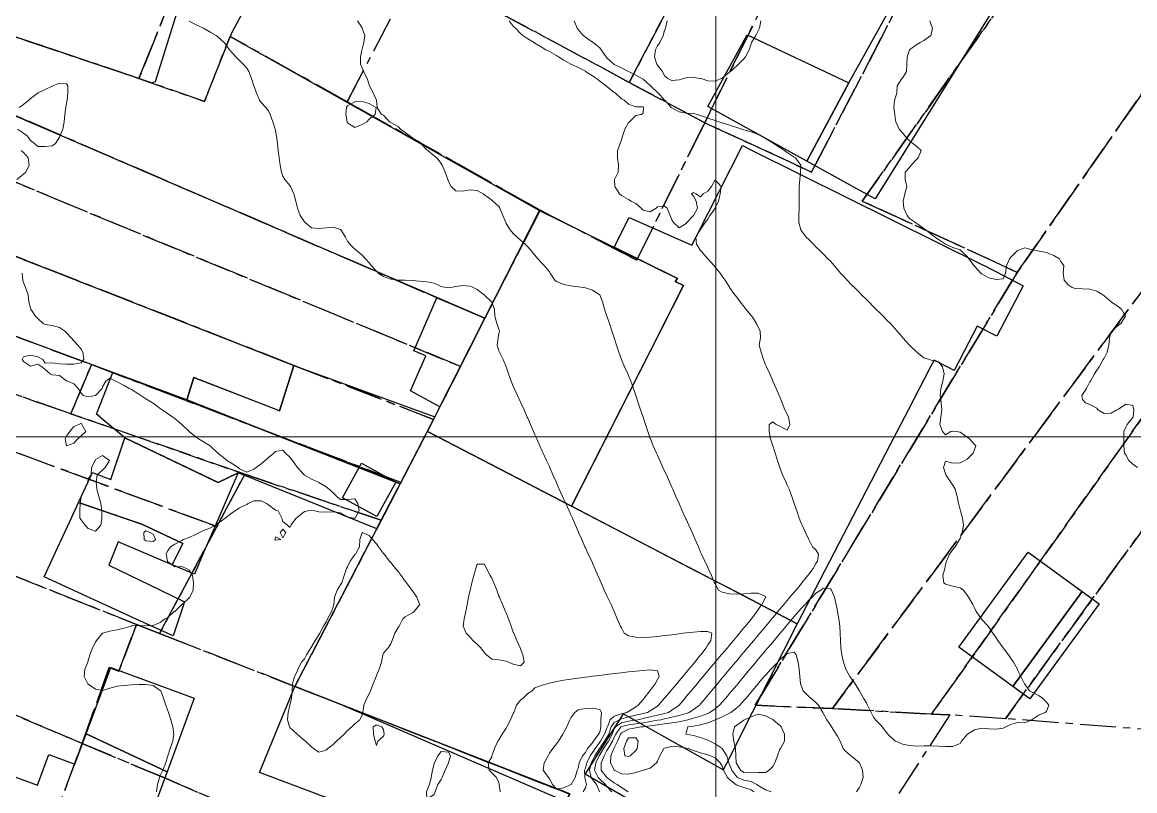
# Model space of a CAD drawing. Header units: centimetres. Extents: x 0 to 642158, y -847 to 649707.
# Drawn here: x 616218.7 to 616295.9, y 621762.8 to 621816.2 of the extents above; entities that cross this region are included whole.
import ezdxf

# ---------------------------------------------------------------- set-up
doc = ezdxf.new("R2010")
doc.units = ezdxf.units.CM
doc.header["$MEASUREMENT"] = 0
doc.linetypes.add('CENTERX2', pattern=[4, 2.5, -0.5, 0.5, -0.5])
doc.layers.add('MEV_grille', color=254, linetype='Continuous', lineweight=9)
doc.layers.add('WAL_topographie 0.5', color=253, linetype='Continuous', lineweight=20)
doc.layers.add('SPW_batiments', color=7, linetype='Continuous')
doc.layers.add('SPW_parcellaire cadastral', color=7, linetype='CENTERX2', lineweight=25, true_color=0xff0542)

# ---------------------------------------------------------------- blocks, each defined once
blk = doc.blocks.new('*U114')
at = {"layer": 'MEV_grille', "transparency": 33554687}
blk.add_lwpolyline([(-1338.461, 0), (1338.461, 0)], dxfattribs=at)
blk = doc.blocks.new('*U115')
at = {"layer": 'MEV_grille', "color": 0, "linetype": 'ByBlock', "lineweight": -2, "transparency": 16777216}
blk.add_blockref('*U114', (0, -600), dxfattribs=at)
blk = doc.blocks.new('*U112')
at = {"layer": 'MEV_grille', "transparency": 33554687}
blk.add_lwpolyline([(0, 1825.476), (0, -1825.476)], dxfattribs=at)
blk = doc.blocks.new('*U113')
at = {"layer": 'MEV_grille', "color": 0, "linetype": 'ByBlock', "lineweight": -2, "transparency": 16777216}
blk.add_blockref('*U112', (900, 0), dxfattribs=at)

msp = doc.modelspace()

# ---------------------------------------------------------------- linework, layer by layer
at = {"layer": 'SPW_batiments'}
for points in [[(616286.399, 621829.639), (616288.281, 621832.585), (616289.13, 621834.389), (616295.795, 621830.383), (616292.945, 621826.361), (616290.503, 621823.043), (616286.978, 621818.538), (616277.852, 621803.898), (616276.586, 621804.599), (616273.111, 621806.52), (616276.043, 621811.945), (616282.286, 621823.199), (616286.399, 621829.639)], [(616234.159, 621817.218), (616233.23, 621815.488), (616233.089, 621815.175), (616254.566, 621803.084), (616250.771, 621795.613), (616203.092, 621816.146), (616203.182, 621816.363)], [(616215.052, 621816.204), (616227.684, 621811.954), (616227.911, 621812.04), (616229.409, 621816.792)], [(616273.111, 621806.52), (616266.251, 621810.314), (616268.971, 621815.297), (616276.043, 621811.945), (616273.111, 621806.52)], [(616203.699, 621808.475), (616202.687, 621806.407), (616203.837, 621805.541), (616237.521, 621792.345), (616236.522, 621789.194), (616230.572, 621791.494), (616230.089, 621789.944), (616212.588, 621796.442), (616197.617, 621801.744), (616199.309, 621807.868), (616199.466, 621808.106), (616200.232, 621810.06), (616203.699, 621808.475)], [(616288.129, 621797.866), (616286.315, 621794.361), (616284.944, 621795.07), (616284.938, 621795.059), (616284.049, 621793.341), (616283.627, 621792.525), (616283.353, 621791.996), (616283.351, 621791.992), (616282.146, 621792.615), (616282.139, 621792.619), (616281.96, 621792.711), (616281.71, 621792.232), (616280.152, 621789.238), (616278.86, 621786.755), (616272.44, 621774.416), (616268.301, 621776.569), (616265.516, 621778.019), (616256.785, 621782.562), (616262.287, 621793.407), (616264.555, 621797.877), (616263.987, 621798.165), (616264.002, 621798.183), (616264.152, 621798.378), (616263.997, 621798.454), (616259.738, 621800.544), (616260.795, 621802.602), (616265.134, 621800.687), (616265.429, 621801.266), (616268.654, 621807.599), (616269.319, 621807.268), (616272.627, 621805.625), (616285.367, 621799.296), (616285.381, 621799.288), (616286.758, 621798.576), (616288.129, 621797.866)], [(616264.151, 621798.378), (616263.987, 621798.165), (616264.554, 621797.877), (616256.784, 621782.562), (616246.789, 621787.763), (616250.771, 621795.613), (616254.566, 621803.084), (616264.151, 621798.378)], [(616245.609, 621790.567), (616246.67, 621793), (616245.848, 621793.359), (616245.845, 621793.36), (616247.45, 621797.042), (616248.277, 621796.687), (616250.771, 621795.613), (616250.314, 621794.713), (616249.952, 621793.999), (616248.943, 621792.01), (616248.733, 621791.596), (616248.283, 621790.708), (616247.695, 621789.549), (616247.651, 621789.463), (616245.609, 621790.567)], [(616236.522, 621789.195), (616237.521, 621792.345), (616247.299, 621788.769), (616245.688, 621785.652), (616244.9, 621784.127), (616236.02, 621787.614), (616230.089, 621789.944), (616230.572, 621791.494), (616236.26, 621789.296), (616236.522, 621789.195)], [(616224.965, 621791.846), (616230.089, 621789.944), (616237.821, 621786.907), (616244.9, 621784.127), (616243.272, 621780.995), (616233.654, 621784.896), (616232.259, 621784.224), (616225.786, 621787.314), (616224.012, 621788.807), (616224.008, 621788.811), (616223.823, 621788.966), (616224.965, 621791.846)], [(616256.784, 621782.562), (616268.301, 621776.569), (616272.44, 621774.416), (616269.575, 621768.732), (616269.334, 621768.253), (616267.525, 621764.664), (616267.324, 621764.265), (616260.374, 621768.148), (616257.741, 621763.997), (616272.542, 621755.399), (616263.094, 621739.198), (616262.494, 621739.415), (616260.428, 621735.648), (616255.795, 621738.247), (616252.099, 621731.928), (616251.945, 621731.664), (616242.178, 621737.513), (616242.732, 621738.499), (616248.711, 621748.818), (616256.675, 621762.597), (616237.591, 621770.062), (616246.789, 621787.763), (616256.784, 621782.562)], [(616225.786, 621787.314), (616231.972, 621784.36), (616232.259, 621784.224), (616233.654, 621784.896), (616233.175, 621783.786), (616232.258, 621781.66), (616231.281, 621779.396), (616230.618, 621777.861), (616229.079, 621778.509), (616229.805, 621779.977), (616226.975, 621781.316), (616226.543, 621781.464), (616224.122, 621782.294), (616222.578, 621782.823), (616223.543, 621784.902), (616224.828, 621784.424), (616225.786, 621787.314)], [(616244.589, 621784.245), (616243.273, 621781.845), (616240.889, 621783.145), (616242.222, 621785.545), (616244.589, 621784.245)], [(616228.219, 621776.771), (616229.939, 621775.938), (616229.138, 621773.563), (616227.096, 621774.501), (616223.711, 621776.055), (616220.186, 621777.673), (616221.256, 621779.976), (616221.32, 621780.114), (616221.965, 621781.504), (616222.578, 621782.823), (616225.945, 621781.67), (616226.975, 621781.316), (616229.805, 621779.977), (616229.079, 621778.509), (616225.317, 621780.093), (616224.678, 621778.486), (616228.219, 621776.771)], [(616287.409, 621770.059), (616283.665, 621772.788), (616288.471, 621779.383), (616292.219, 621776.652), (616287.409, 621770.059)], [(616287.409, 621770.059), (616292.219, 621776.652), (616293.411, 621775.783), (616288.605, 621769.188), (616287.409, 621770.059)], [(616223.11, 621766.775), (616224.821, 621771.385), (616230.61, 621769.235), (616228.72, 621764.143), (616223.11, 621766.775)], [(616255.964, 621762.257), (616253.536, 621757.166), (616235.124, 621764.093), (616237.591, 621770.062), (616240.808, 621768.804), (616255.964, 621762.257)], [(616219.729, 621763.201), (616220.521, 621765.336), (616221.519, 621764.965), (616222.326, 621764.666), (616223.109, 621766.775), (616228.72, 621764.143), (616228.628, 621763.896), (616228.116, 621762.517), (616227.694, 621761.38), (616227.324, 621760.383), (616226.14, 621757.194), (616220.35, 621759.344), (616218.546, 621760.014), (616216.462, 621760.787), (616217.645, 621763.975), (616219.729, 621763.201)]]:
    msp.add_lwpolyline(points, dxfattribs=at)
at = {"layer": 'SPW_parcellaire cadastral'}
for points in [[(616281.383, 621849.317), (616272.413, 621833.706), (616266.74, 621823.357), (616260.798, 621811.986), (616251.934, 621816.755), (616262.166, 621836.146), (616264.566, 621840.897), (616272.112, 621854.84), (616281.383, 621849.317)], [(616281.383, 621849.317), (616285.688, 621846.775), (616280.464, 621837.571), (616278.471, 621833.705), (616274.661, 621826.637), (616266.03, 621809.187), (616260.798, 621811.986), (616266.74, 621823.357), (616272.413, 621833.706), (616281.383, 621849.317)], [(616285.688, 621846.775), (616292.927, 621842.504), (616282.274, 621822.764), (616273.45, 621805.76), (616266.03, 621809.187), (616274.661, 621826.637), (616278.471, 621833.705), (616280.464, 621837.571), (616285.688, 621846.775)], [(616249.076, 621792.271), (616250.771, 621795.613), (616252.727, 621799.438), (616254.603, 621803.123), (616261.313, 621799.651), (616266.03, 621809.187), (616273.45, 621805.76), (616282.274, 621822.764), (616292.927, 621842.504), (616300.86, 621837.815), (616293.098, 621825.842), (616292.513, 621824.872), (616291.921, 621825.173), (616290.548, 621823.139), (616287.383, 621818.48), (616276.969, 621803.749), (616287.721, 621798.8), (616269.53, 621768.753), (616274.897, 621768.524), (616281.772, 621768.136), (616283.041, 621768.083), (616274.226, 621754.525), (616264.098, 621738.951), (616261.546, 621735.027)], [(616287.721, 621798.8), (616276.969, 621803.749), (616287.383, 621818.48), (616290.548, 621823.139), (616291.921, 621825.173), (616292.513, 621824.872), (616293.098, 621825.842), (616300.86, 621837.815), (616311.183, 621831.23), (616306.372, 621824.432), (616301.118, 621818.018), (616287.721, 621798.8)], [(616229.52, 621819.117), (616226.771, 621812.261), (616215.052, 621816.203), (616204.19, 621820.947), (616202.115, 621821.801), (616196.556, 621824.085), (616199.678, 621831.114), (616200.188, 621832.241), (616214.468, 621825.341), (616229.52, 621819.117)], [(616287.721, 621798.8), (616301.118, 621818.018), (616306.372, 621824.432), (616311.183, 621831.23), (616318.23, 621826.343), (616311.77, 621817.695), (616308.186, 621813.169), (616304.337, 621808.233), (616274.897, 621768.524), (616269.53, 621768.753), (616287.721, 621798.8)], [(616281.772, 621768.136), (616274.897, 621768.524), (616304.337, 621808.233), (616308.186, 621813.169), (616311.77, 621817.695), (616318.23, 621826.343), (616322.094, 621823.663), (616316.997, 621816.768), (616312.531, 621810.908), (616311.315, 621809.316), (616307.353, 621804.119), (616281.772, 621768.136)], [(616232.668, 621825.893), (616234.818, 621824.96), (616246.068, 621819.912), (616241.219, 621810.64), (616233.089, 621815.174), (616231.32, 621810.659), (616226.771, 621812.261), (616229.52, 621819.117), (616231.835, 621824.343), (616232.668, 621825.893)], [(616286.895, 621767.822), (616283.041, 621768.083), (616281.772, 621768.136), (616307.353, 621804.119), (616311.315, 621809.316), (616312.531, 621810.908), (616316.997, 621816.768), (616322.094, 621823.663), (616326.06, 621820.912), (616316.682, 621808.99), (616316.211, 621808.344), (616311.103, 621801.135), (616286.895, 621767.822)], [(616194.688, 621820.102), (616196.027, 621822.955), (616201.46, 621820.41), (616202.115, 621821.801), (616204.19, 621820.947), (616215.052, 621816.203), (616226.771, 621812.261), (616231.32, 621810.659), (616233.089, 621815.174), (616241.219, 621810.64), (616254.603, 621803.123), (616252.727, 621799.438), (616250.771, 621795.613), (616207.527, 621814.278), (616203.109, 621816.185), (616203.162, 621816.315), (616194.688, 621820.102)], [(616298.559, 621766.931), (616286.895, 621767.822), (616311.103, 621801.135), (616316.211, 621808.344), (616316.682, 621808.99), (616326.06, 621820.912), (616333.936, 621815.018), (616334.666, 621814.448), (616328.205, 621806.014), (616326.729, 621804.087), (616325.917, 621803.146), (616325.603, 621802.72), (616323.719, 621800.169), (616321.77, 621797.594), (616304.991, 621775.426), (616301.193, 621770.407), (616298.559, 621766.931)], [(616192.213, 621815.357), (616194.688, 621820.102), (616203.162, 621816.315), (616203.109, 621816.185), (616207.527, 621814.278), (616250.771, 621795.613), (616249.076, 621792.271), (616208.57, 621809.04), (616205.724, 621810.187), (616200.904, 621812.085), (616192.213, 621815.357)], [(616246.068, 621819.912), (616251.934, 621816.755), (616260.798, 621811.986), (616266.03, 621809.187), (616261.313, 621799.651), (616254.603, 621803.123), (616241.219, 621810.64), (616246.068, 621819.912)], [(616192.213, 621815.357), (616200.904, 621812.085), (616205.724, 621810.187), (616208.57, 621809.04), (616249.076, 621792.271), (616247.21, 621788.598), (616237.522, 621792.344), (616203.838, 621805.54), (616202.688, 621806.407), (616200.291, 621807.455), (616199.374, 621807.87), (616189.943, 621810.726), (616192.213, 621815.357)], [(616200.291, 621807.455), (616202.688, 621806.407), (616203.838, 621805.54), (616237.522, 621792.344), (616247.21, 621788.598), (616244.951, 621784.225), (616223.483, 621792.396), (616216.954, 621794.83), (616212.58, 621796.415), (616212.31, 621796.512), (616212.376, 621796.695), (616210.799, 621797.245), (616210.725, 621797.067), (616204.895, 621799.111), (616205.95, 621802.146), (616202.078, 621803.493), (616199.741, 621806.06), (616200.291, 621807.455)], [(616223.483, 621792.396), (616222.035, 621788.992), (616215.339, 621791.325), (616216.954, 621794.83), (616223.483, 621792.396)], [(616234.119, 621784.79), (616222.035, 621788.992), (616223.483, 621792.396), (616244.951, 621784.225), (616243.586, 621781.598), (616234.119, 621784.79)], [(616256.995, 621728.066), (616241.917, 621737.06), (616242.163, 621737.486), (616242.725, 621738.457), (616245.572, 621743.385), (616246.246, 621744.543), (616248.386, 621748.306), (616251.616, 621753.821), (616253.601, 621757.192), (616256.668, 621762.579), (616237.591, 621770.061), (616243.586, 621781.598), (616244.951, 621784.225), (616247.21, 621788.598), (616249.076, 621792.271)], [(616234.119, 621784.79), (616232.173, 621781.152), (616213.819, 621787.938), (616215.339, 621791.325), (616222.035, 621788.992), (616234.119, 621784.79)], [(616226.604, 621774.368), (616225.365, 621771.124), (616224.713, 621771.375), (616222.828, 621766.102), (616200.272, 621775.689), (616197.608, 621777.016), (616197.756, 621777.313), (616186.253, 621782.349), (616176.827, 621787.674), (616177.566, 621789.007), (616181.104, 621787.039), (616182.149, 621788.918), (616184.072, 621787.848), (616183.051, 621786.013), (616186.73, 621783.966), (616188.972, 621788.182), (616193.873, 621785.539), (616197.873, 621785.806), (616201.466, 621784.074), (616203.458, 621783.62), (616210.572, 621780.727), (616226.604, 621774.368)], [(616226.604, 621774.368), (616210.572, 621780.727), (616213.819, 621787.938), (616232.173, 621781.152), (616228.204, 621773.733), (616226.604, 621774.368)], [(616234.119, 621784.79), (616243.586, 621781.598), (616237.591, 621770.061), (616228.431, 621773.644), (616228.204, 621773.733), (616232.173, 621781.152), (616234.119, 621784.79)], [(616200.272, 621775.689), (616222.828, 621766.102), (616220.249, 621759.155), (616197.406, 621769.936), (616200.272, 621775.689)], [(616226.604, 621774.368), (616228.204, 621773.733), (616228.431, 621773.644), (616237.591, 621770.061), (616256.668, 621762.579), (616253.601, 621757.192), (616251.616, 621753.821), (616228.534, 621763.708), (616222.828, 621766.102), (616224.713, 621771.375), (616225.365, 621771.124), (616226.604, 621774.368)], [(616230.397, 621752.783), (616231.145, 621754.021), (616226.613, 621756.151), (616225.846, 621756.513), (616220.249, 621759.155), (616222.828, 621766.102), (616228.534, 621763.708), (616251.616, 621753.821), (616248.386, 621748.306), (616246.246, 621744.543), (616245.572, 621743.385), (616242.962, 621745.001), (616240.471, 621746.544), (616237.98, 621748.087), (616235.489, 621749.63), (616233.032, 621751.151), (616230.397, 621752.783)]]:
    msp.add_lwpolyline(points, dxfattribs=at)
at = {"layer": 'WAL_topographie 0.5'}
for points in [[(616230.25, 621816.244), (616230.75, 621815.989), (616231.239, 621815.75), (616231.25, 621815.743), (616231.75, 621815.449), (616232.138, 621815.25), (616232.25, 621815.14), (616232.694, 621814.75), (616232.75, 621814.659), (616233.06, 621814.25), (616233.25, 621814.011), (616233.5, 621813.75), (616233.75, 621813.5), (616234, 621813.25), (616234.25, 621812.977), (616234.389, 621812.75), (616234.583, 621812.25), (616234.75, 621811.75), (616234.75, 621811.75), (616234.917, 621811.25), (616235.132, 621810.75), (616235.25, 621810.6), (616235.568, 621810.25), (616235.75, 621810.01), (616235.866, 621809.75), (616236.066, 621809.25), (616236.226, 621808.75), (616236.25, 621808.643), (616236.324, 621808.25), (616236.395, 621807.75), (616236.439, 621807.25), (616236.5, 621806.75), (616236.576, 621806.25), (616236.661, 621805.75), (616236.75, 621805.488), (616236.901, 621805.25), (616237.25, 621804.839), (616237.295, 621804.75), (616237.512, 621804.25), (616237.656, 621803.75), (616237.75, 621803.344), (616237.771, 621803.25), (616237.967, 621802.75), (616238.25, 621802.303), (616238.301, 621802.25), (616238.75, 621801.9), (616239.25, 621801.833), (616239.75, 621801.901), (616240.25, 621801.937), (616240.75, 621801.774), (616240.774, 621801.75), (616241.094, 621801.25), (616241.25, 621800.972), (616241.412, 621800.75), (616241.75, 621800.421), (616241.967, 621800.25), (616242.25, 621800), (616242.48, 621799.75), (616242.75, 621799.456), (616242.917, 621799.25), (616243.25, 621798.872), (616243.379, 621798.75), (616243.75, 621798.505), (616244.25, 621798.328), (616244.75, 621798.258), (616245.25, 621798.25), (616245.251, 621798.25), (616245.75, 621798.242), (616246.25, 621798.2), (616246.75, 621798.145), (616247.25, 621798.05), (616247.75, 621797.821), (616248.083, 621797.75), (616248.25, 621797.717), (616248.417, 621797.75), (616248.75, 621797.814), (616249.25, 621797.89), (616249.75, 621797.846), (616249.956, 621797.75), (616250.25, 621797.611), (616250.723, 621797.25), (616250.75, 621797.228), (616251.242, 621796.75), (616251.25, 621796.736), (616251.432, 621796.25), (616251.46, 621795.75), (616251.605, 621795.25), (616251.75, 621794.85), (616251.792, 621794.75), (616251.75, 621794.558), (616251.687, 621794.25), (616251.62, 621793.75), (616251.75, 621793.361), (616251.792, 621793.25), (616252.042, 621792.75), (616252.25, 621792.25), (616252.25, 621792.25), (616252.417, 621791.75), (616252.6, 621791.25), (616252.75, 621790.893), (616252.809, 621790.75), (616253.034, 621790.25), (616253.25, 621789.792), (616253.269, 621789.75), (616253.5, 621789.25), (616253.721, 621788.75), (616253.75, 621788.682), (616253.936, 621788.25), (616254.154, 621787.75), (616254.25, 621787.533), (616254.377, 621787.25), (616254.593, 621786.75), (616254.75, 621786.386), (616254.81, 621786.25), (616255.05, 621785.75), (616255.25, 621785.315), (616255.279, 621785.25), (616255.5, 621784.75), (616255.721, 621784.25), (616255.75, 621784.182), (616255.936, 621783.75), (616256.154, 621783.25), (616256.25, 621783.033), (616256.383, 621782.75), (616256.617, 621782.25), (616256.75, 621781.967), (616256.846, 621781.75), (616257.064, 621781.25), (616257.25, 621780.818), (616257.279, 621780.75), (616257.5, 621780.25), (616257.721, 621779.75), (616257.75, 621779.685), (616257.954, 621779.25), (616258.19, 621778.75), (616258.25, 621778.614), (616258.407, 621778.25), (616258.623, 621777.75), (616258.75, 621777.467), (616258.846, 621777.25), (616259.064, 621776.75), (616259.25, 621776.337), (616259.291, 621776.25), (616259.53, 621775.75), (616259.75, 621775.25), (616259.75, 621775.25), (616259.966, 621774.75), (616260.191, 621774.25), (616260.25, 621774.12), (616260.443, 621773.75), (616260.75, 621773.568), (616261.25, 621773.468), (616261.75, 621773.454), (616262.25, 621773.483), (616262.75, 621773.532), (616263.25, 621773.588), (616263.75, 621773.651), (616264.25, 621773.716), (616264.511, 621773.75), (616264.75, 621773.78), (616265.25, 621773.836), (616265.75, 621773.881), (616266.25, 621773.88), (616266.525, 621773.75), (616266.453, 621773.25), (616266.25, 621772.943), (616266.134, 621772.75), (616265.755, 621772.25), (616265.75, 621772.243), (616265.348, 621771.75), (616265.25, 621771.632), (616264.931, 621771.25), (616264.75, 621771.034), (616264.512, 621770.75), (616264.25, 621770.44), (616264.091, 621770.25), (616263.75, 621769.845), (616263.671, 621769.75), (616263.252, 621769.25), (616263.25, 621769.248), (616262.834, 621768.75), (616262.75, 621768.694), (616262.25, 621768.365), (616262.07, 621768.25), (616261.75, 621768.174), (616261.25, 621768.058), (616260.75, 621767.942), (616260.25, 621767.815), (616260.109, 621767.75), (616259.75, 621767.556), (616259.548, 621767.25), (616259.369, 621766.75), (616259.25, 621766.525), (616259.074, 621766.25), (616258.75, 621765.769), (616258.735, 621765.75), (616258.415, 621765.25), (616258.25, 621764.924), (616258.155, 621764.75), (616258.041, 621764.25), (616258.159, 621763.75), (616258.25, 621763.592), (616258.533, 621763.25), (616258.728, 621762.75)], [(616241.942, 621816.25), (616242.25, 621815.779), (616242.266, 621815.75), (616242.45, 621815.25), (616242.382, 621814.75), (616242.25, 621814.283), (616242.24, 621814.25), (616242.15, 621813.75), (616242.147, 621813.25), (616242.25, 621812.977), (616242.35, 621812.75), (616242.605, 621812.25), (616242.75, 621811.815), (616242.78, 621811.75), (616243.029, 621811.25), (616243.25, 621810.75), (616243.25, 621810.75), (616243.296, 621810.25), (616243.607, 621809.75), (616243.75, 621809.7), (616244.159, 621809.25), (616244.25, 621809.209), (616244.75, 621808.926), (616244.917, 621808.75), (616245.25, 621808.5), (616245.583, 621808.25), (616245.75, 621808.143), (616246.25, 621807.85), (616246.333, 621807.75), (616246.75, 621807.306), (616246.806, 621807.25), (616247.25, 621806.899), (616247.443, 621806.75), (616247.75, 621806.364), (616247.818, 621806.25), (616248.026, 621805.75), (616248.197, 621805.25), (616248.25, 621805.114), (616248.432, 621804.75), (616248.75, 621804.464), (616249.25, 621804.425), (616249.75, 621804.532), (616250.25, 621804.487), (616250.647, 621804.25), (616250.75, 621804.184), (616251.25, 621803.806), (616251.325, 621803.75), (616251.75, 621803.38), (616251.82, 621803.25), (616252.032, 621802.75), (616252.222, 621802.25), (616252.25, 621802.187), (616252.53, 621801.75), (616252.75, 621801.496), (616253.017, 621801.25), (616253.25, 621801.038), (616253.567, 621800.75), (616253.75, 621800.575), (616254.039, 621800.25), (616254.25, 621799.991), (616254.447, 621799.75), (616254.75, 621799.414), (616254.907, 621799.25), (616255.25, 621798.832), (616255.309, 621798.75), (616255.637, 621798.25), (616255.75, 621798.166), (616256.25, 621797.966), (616256.75, 621797.868), (616257.25, 621797.8), (616257.603, 621797.75), (616257.75, 621797.722), (616258.25, 621797.565), (616258.75, 621797.25), (616258.75, 621797.25), (616258.93, 621796.75), (616259.083, 621796.25), (616259.25, 621795.75), (616259.25, 621795.75), (616259.417, 621795.25), (616259.583, 621794.75), (616259.75, 621794.25), (616259.75, 621794.25), (616259.917, 621793.75), (616260.083, 621793.25), (616260.25, 621792.75), (616260.25, 621792.75), (616260.458, 621792.25), (616260.708, 621791.75), (616260.75, 621791.65), (616260.913, 621791.25), (616261.083, 621790.75), (616261.25, 621790.25), (616261.25, 621790.25), (616261.417, 621789.75), (616261.583, 621789.25), (616261.75, 621788.75), (616261.75, 621788.75), (616261.917, 621788.25), (616262.083, 621787.75), (616262.25, 621787.279), (616262.26, 621787.25), (616262.466, 621786.75), (616262.691, 621786.25), (616262.75, 621786.114), (616262.907, 621785.75), (616263.13, 621785.25), (616263.25, 621785), (616263.37, 621784.75), (616263.593, 621784.25), (616263.75, 621783.886), (616263.809, 621783.75), (616264.034, 621783.25), (616264.25, 621782.75), (616264.25, 621782.75), (616264.47, 621782.25), (616264.709, 621781.75), (616264.75, 621781.663), (616264.936, 621781.25), (616265.154, 621780.75), (616265.25, 621780.533), (616265.377, 621780.25), (616265.593, 621779.75), (616265.75, 621779.386), (616265.81, 621779.25), (616266.046, 621778.75), (616266.25, 621778.315), (616266.279, 621778.25), (616266.5, 621777.75), (616266.721, 621777.25), (616266.75, 621777.187), (616266.994, 621776.75), (616267.25, 621776.607), (616267.75, 621776.489), (616268.25, 621776.472), (616268.75, 621776.495), (616269.25, 621776.527), (616269.75, 621776.543), (616270.25, 621776.293), (616270.265, 621776.25), (616270.25, 621776.226), (616269.997, 621775.75), (616269.75, 621775.404), (616269.654, 621775.25), (616269.268, 621774.75), (616269.25, 621774.728), (616268.862, 621774.25), (616268.75, 621774.117), (616268.443, 621773.75), (616268.25, 621773.518), (616268.025, 621773.25), (616267.75, 621772.924), (616267.602, 621772.75), (616267.25, 621772.33), (616267.182, 621772.25), (616266.761, 621771.75), (616266.75, 621771.737), (616266.341, 621771.25), (616266.25, 621771.142), (616265.921, 621770.75), (616265.75, 621770.546), (616265.503, 621770.25), (616265.25, 621769.949), (616265.084, 621769.75), (616264.75, 621769.35), (616264.666, 621769.25), (616264.25, 621768.752), (616264.248, 621768.75), (616263.75, 621768.409), (616263.511, 621768.25), (616263.25, 621768.183), (616262.75, 621768.062), (616262.25, 621767.947), (616261.75, 621767.832), (616261.388, 621767.75), (616261.25, 621767.727), (616260.75, 621767.645), (616260.25, 621767.535), (616259.842, 621767.25), (616259.75, 621767.116), (616259.598, 621766.75), (616259.352, 621766.25), (616259.25, 621766.096), (616259.018, 621765.75), (616258.75, 621765.322), (616258.703, 621765.25), (616258.478, 621764.75), (616258.394, 621764.25), (616258.642, 621763.75), (616258.75, 621763.625), (616259.153, 621763.25), (616259.25, 621763.113), (616259.588, 621762.75)], [(616252.462, 621816.25), (616252.75, 621815.879), (616252.899, 621815.75), (616253.25, 621815.375), (616253.413, 621815.25), (616253.75, 621815.014), (616254.192, 621814.75), (616254.25, 621814.713), (616254.75, 621814.418), (616255.012, 621814.25), (616255.25, 621814.122), (616255.75, 621813.849), (616255.892, 621813.75), (616256.25, 621813.534), (616256.75, 621813.257), (616256.766, 621813.25), (616257.25, 621813.018), (616257.75, 621812.755), (616257.759, 621812.75), (616258.25, 621812.442), (616258.528, 621812.25), (616258.75, 621812.074), (616259.197, 621811.75), (616259.25, 621811.698), (616259.75, 621811.294), (616259.815, 621811.25), (616260.25, 621810.855), (616260.452, 621810.75), (616260.75, 621810.465), (616261.25, 621810.293), (616261.75, 621810.283), (616261.785, 621810.25), (616261.75, 621809.85), (616261.65, 621809.75), (616261.25, 621809.679), (616260.806, 621809.25), (616260.75, 621809.196), (616260.484, 621808.75), (616260.335, 621808.25), (616260.25, 621808), (616260.169, 621807.75), (616259.99, 621807.25), (616259.98, 621806.75), (616260.055, 621806.25), (616260.017, 621805.75), (616259.767, 621805.25), (616259.787, 621804.75), (616260.11, 621804.25), (616260.25, 621804.133), (616260.75, 621803.853), (616260.917, 621803.75), (616261.25, 621803.576), (616261.625, 621803.25), (616261.75, 621803.125), (616262.25, 621802.992), (616262.655, 621803.25), (616262.75, 621803.35), (616263.25, 621803.393), (616263.417, 621803.25), (616263.631, 621802.75), (616263.75, 621802.438), (616263.865, 621802.25), (616264.25, 621801.893), (616264.75, 621802.187), (616264.8, 621802.25), (616265.25, 621802.75), (616265.25, 621802.75), (616265.525, 621803.25), (616265.45, 621803.75), (616265.25, 621804.083), (616265.125, 621804.25), (616265.25, 621804.35), (616265.417, 621804.25), (616265.75, 621804.05), (616265.932, 621804.25), (616266.25, 621804.434), (616266.5, 621804.75), (616266.75, 621805.212), (616267.179, 621804.75), (616267.114, 621804.25), (616266.991, 621803.75), (616266.756, 621803.25), (616266.75, 621803.239), (616266.385, 621802.75), (616266.25, 621802.492), (616266.064, 621802.25), (616265.75, 621801.785), (616265.712, 621801.75), (616265.407, 621801.25), (616265.454, 621800.75), (616265.75, 621800.329), (616265.805, 621800.25), (616266.25, 621799.75), (616266.25, 621799.75), (616266.683, 621799.25), (616266.75, 621799.162), (616267.109, 621798.75), (616267.25, 621798.538), (616267.442, 621798.25), (616267.75, 621797.77), (616267.763, 621797.75), (616268.119, 621797.25), (616268.25, 621797.088), (616268.5, 621796.75), (616268.75, 621796.422), (616268.89, 621796.25), (616269.25, 621795.807), (616269.295, 621795.75), (616269.628, 621795.25), (616269.75, 621794.985), (616269.879, 621794.75), (616269.906, 621794.25), (616269.803, 621793.75), (616269.941, 621793.25), (616270.102, 621792.75), (616270.25, 621792.389), (616270.311, 621792.25), (616270.552, 621791.75), (616270.75, 621791.278), (616270.761, 621791.25), (616270.982, 621790.75), (616271.21, 621790.25), (616271.25, 621790.156), (616271.405, 621789.75), (616271.603, 621789.25), (616271.75, 621788.956), (616271.838, 621788.75), (616271.946, 621788.25), (616271.75, 621787.857), (616271.25, 621788.115), (616271, 621788.25), (616270.75, 621788.417), (616270.5, 621788.25), (616270.5, 621787.75), (616270.606, 621787.25), (616270.75, 621786.75), (616270.75, 621786.75), (616270.924, 621786.25), (616271.083, 621785.75), (616271.25, 621785.25), (616271.25, 621785.25), (616271.44, 621784.75), (616271.654, 621784.25), (616271.75, 621784.033), (616271.883, 621783.75), (616272.083, 621783.25), (616272.25, 621782.75), (616272.25, 621782.75), (616272.417, 621782.25), (616272.587, 621781.75), (616272.75, 621781.35), (616272.791, 621781.25), (616273.03, 621780.75), (616273.25, 621780.25), (616273.25, 621780.25), (616273.511, 621779.75), (616273.75, 621779.552), (616273.928, 621779.25), (616273.861, 621778.75), (616273.75, 621778.583), (616273.548, 621778.25), (616273.25, 621777.853), (616273.182, 621777.75), (616272.783, 621777.25), (616272.75, 621777.211), (616272.369, 621776.75), (616272.25, 621776.609), (616271.95, 621776.25), (616271.75, 621776.013), (616271.531, 621775.75), (616271.25, 621775.415), (616271.112, 621775.25), (616270.75, 621774.817), (616270.694, 621774.75), (616270.276, 621774.25), (616270.25, 621774.219), (616269.856, 621773.75), (616269.75, 621773.624), (616269.431, 621773.25), (616269.25, 621773.034), (616269.012, 621772.75), (616268.75, 621772.44), (616268.591, 621772.25), (616268.25, 621771.845), (616268.171, 621771.75), (616267.752, 621771.25), (616267.75, 621771.248), (616267.334, 621770.75), (616267.25, 621770.65), (616266.916, 621770.25), (616266.75, 621770.051), (616266.497, 621769.75), (616266.25, 621769.454), (616266.079, 621769.25), (616265.75, 621768.858), (616265.659, 621768.75), (616265.25, 621768.458), (616264.954, 621768.25), (616264.75, 621768.185), (616264.25, 621768.04), (616263.75, 621767.915), (616263.25, 621767.805), (616262.985, 621767.75), (616262.75, 621767.709), (616262.25, 621767.623), (616261.75, 621767.541), (616261.25, 621767.471), (616260.75, 621767.398), (616260.25, 621767.27), (616260.221, 621767.25), (616259.858, 621766.75), (616259.75, 621766.53), (616259.631, 621766.25), (616259.321, 621765.75), (616259.25, 621765.622), (616259.06, 621765.25), (616258.847, 621764.75), (616258.836, 621764.25), (616259.236, 621763.75), (616259.25, 621763.737), (616259.75, 621763.369), (616259.964, 621763.25), (616260.25, 621763.035), (616260.731, 621762.75)], [(616256.963, 621816.25), (616257.172, 621815.75), (616257.25, 621815.658), (616257.606, 621815.25), (616257.75, 621815.13), (616258.25, 621814.773), (616258.282, 621814.75), (616258.75, 621814.387), (616258.857, 621814.25), (616259.19, 621813.75), (616259.25, 621813.682), (616259.724, 621813.25), (616259.75, 621813.231), (616260.25, 621812.992), (616260.75, 621812.752), (616260.753, 621812.75), (616261.25, 621812.492), (616261.659, 621812.25), (616261.75, 621812.203), (616262.25, 621811.779), (616262.274, 621811.75), (616262.75, 621811.295), (616262.8, 621811.25), (616263.25, 621810.761), (616263.262, 621810.75), (616263.713, 621810.25), (616263.75, 621810.215), (616264.25, 621809.935), (616264.75, 621809.842), (616265.25, 621809.815), (616265.542, 621809.75), (616265.75, 621809.693), (616266.25, 621809.501), (616266.75, 621809.336), (616267.021, 621809.25), (616267.25, 621809.177), (616267.75, 621809.019), (616268.25, 621808.86), (616268.602, 621808.75), (616268.75, 621808.699), (616269.25, 621808.557), (616269.75, 621808.371), (616269.95, 621808.25), (616270.25, 621808.086), (616270.75, 621807.782), (616270.796, 621807.75), (616271.25, 621807.464), (616271.564, 621807.25), (616271.75, 621807.126), (616272.25, 621806.801), (616272.336, 621806.75), (616272.692, 621806.25), (616272.689, 621805.75), (616272.627, 621805.25), (616272.596, 621804.75), (616272.596, 621804.25), (616272.59, 621803.75), (616272.577, 621803.25), (616272.568, 621802.75), (616272.567, 621802.25), (616272.699, 621801.75), (616272.75, 621801.682), (616273.083, 621801.25), (616273.25, 621801.083), (616273.583, 621800.75), (616273.75, 621800.583), (616274.083, 621800.25), (616274.25, 621800.083), (616274.583, 621799.75), (616274.75, 621799.568), (616275.042, 621799.25), (616275.25, 621799), (616275.458, 621798.75), (616275.75, 621798.432), (616275.917, 621798.25), (616276.25, 621797.917), (616276.417, 621797.75), (616276.75, 621797.417), (616276.917, 621797.25), (616277.25, 621796.917), (616277.417, 621796.75), (616277.75, 621796.417), (616277.917, 621796.25), (616278.25, 621795.917), (616278.417, 621795.75), (616278.75, 621795.417), (616278.917, 621795.25), (616279.25, 621794.886), (616279.375, 621794.75), (616279.75, 621794.3), (616279.792, 621794.25), (616280.25, 621793.75), (616280.25, 621793.75), (616280.75, 621793.25), (616280.75, 621793.25), (616281.25, 621792.867), (616281.643, 621792.75), (616281.75, 621792.714), (616282.25, 621792.583), (616282.529, 621792.25), (616282.655, 621791.75), (616282.559, 621791.25), (616282.409, 621790.75), (616282.365, 621790.25), (616282.441, 621789.75), (616282.496, 621789.25), (616282.422, 621788.75), (616282.343, 621788.25), (616282.523, 621787.75), (616282.75, 621787.523), (616283.107, 621787.75), (616283.25, 621787.788), (616283.472, 621787.75), (616283.75, 621787.71), (616284.25, 621787.368), (616284.402, 621787.25), (616284.75, 621786.844), (616284.837, 621786.75), (616284.75, 621786.5), (616284.663, 621786.25), (616284.25, 621785.844), (616284.078, 621785.75), (616283.75, 621785.577), (616283.25, 621785.552), (616282.75, 621785.694), (616282.602, 621785.25), (616282.75, 621784.806), (616282.766, 621784.75), (616283.078, 621784.25), (616283.25, 621784.023), (616283.404, 621783.75), (616283.557, 621783.25), (616283.643, 621782.75), (616283.75, 621782.341), (616283.772, 621782.25), (616283.922, 621781.75), (616283.986, 621781.25), (616283.899, 621780.75), (616283.75, 621780.333), (616283.713, 621780.25), (616283.414, 621779.75), (616283.25, 621779.555), (616283.028, 621779.25), (616282.81, 621778.75), (616282.75, 621778.523), (616282.688, 621778.25), (616282.555, 621777.75), (616282.628, 621777.25), (616282.75, 621777.156), (616283.25, 621777.011), (616283.75, 621776.901), (616283.988, 621776.75), (616284.25, 621776.383), (616284.333, 621776.25), (616284.643, 621775.75), (616284.75, 621775.513), (616284.861, 621775.25), (616285.234, 621774.75), (616285.25, 621774.734), (616285.693, 621774.25), (616285.75, 621774.17), (616286.019, 621773.75), (616286.25, 621773.44), (616286.381, 621773.25), (616286.736, 621772.75), (616286.75, 621772.731), (616287.107, 621772.25), (616287.25, 621772.042), (616287.456, 621771.75), (616287.732, 621771.25), (616287.75, 621771.214), (616287.974, 621770.75), (616288.231, 621770.25), (616288.25, 621770.214), (616288.575, 621769.75), (616288.75, 621769.665), (616289.25, 621769.41), (616289.479, 621769.25), (616289.75, 621768.979), (616289.907, 621768.75), (616289.75, 621768.329), (616289.667, 621768.25), (616289.25, 621768.097), (616288.75, 621767.774), (616288.71, 621767.75), (616288.25, 621767.541), (616287.75, 621767.556), (616287.25, 621767.413), (616286.935, 621767.25), (616286.75, 621767.164), (616286.25, 621767.086), (616285.75, 621767.127), (616285.25, 621767.164), (616284.75, 621767.054), (616284.271, 621766.75), (616284.25, 621766.721), (616283.85, 621766.25), (616283.75, 621766.09), (616283.25, 621765.893), (616282.75, 621765.893), (616282.25, 621765.923), (616281.75, 621765.94), (616281.25, 621765.932), (616280.75, 621765.92), (616280.25, 621765.95), (616279.75, 621766.047), (616279.288, 621766.25), (616279.25, 621766.267), (616278.75, 621766.75), (616278.75, 621766.75), (616278.35, 621767.25), (616278.25, 621767.363), (616277.875, 621767.75), (616277.75, 621767.929), (616277.578, 621768.25), (616277.337, 621768.75), (616277.25, 621768.914), (616277.063, 621769.25), (616276.771, 621769.75), (616276.75, 621769.786), (616276.464, 621770.25), (616276.25, 621770.558), (616276.104, 621770.75), (616275.827, 621771.25), (616275.75, 621771.474), (616275.661, 621771.75), (616275.537, 621772.25), (616275.48, 621772.75), (616275.46, 621773.25), (616275.443, 621773.75), (616275.406, 621774.25), (616275.34, 621774.75), (616275.258, 621775.25), (616275.25, 621775.296), (616275.163, 621775.75), (616275.038, 621776.25), (616274.821, 621776.75), (616274.75, 621776.837), (616274.25, 621776.881), (616274.094, 621776.75), (616273.75, 621776.53), (616273.486, 621776.25), (616273.25, 621776.042), (616272.997, 621775.75), (616272.75, 621775.493), (616272.546, 621775.25), (616272.25, 621774.915), (616272.112, 621774.75), (616271.75, 621774.326), (616271.686, 621774.25), (616271.261, 621773.75), (616271.25, 621773.737), (616270.841, 621773.25), (616270.75, 621773.142), (616270.421, 621772.75), (616270.25, 621772.546), (616270.003, 621772.25), (616269.75, 621771.949), (616269.584, 621771.75), (616269.25, 621771.35), (616269.166, 621771.25), (616268.75, 621770.752), (616268.748, 621770.75), (616268.329, 621770.25), (616268.25, 621770.155), (616267.909, 621769.75), (616267.75, 621769.56), (616267.488, 621769.25), (616267.25, 621768.966), (616267.069, 621768.75), (616266.75, 621768.512), (616266.394, 621768.25), (616266.25, 621768.19), (616265.75, 621768.006), (616265.25, 621767.853), (616264.86, 621767.75), (616264.75, 621767.722), (616264.25, 621767.612), (616263.75, 621767.528), (616263.25, 621767.458), (616262.75, 621767.396), (616262.25, 621767.33), (616261.75, 621767.265), (616261.604, 621767.25), (616261.25, 621767.185), (616260.75, 621767.088), (616260.25, 621766.844), (616260.181, 621766.75), (616259.987, 621766.25), (616259.75, 621765.803), (616259.722, 621765.75), (616259.524, 621765.25), (616259.484, 621764.75), (616259.75, 621764.272), (616259.779, 621764.25), (616260.25, 621764.004), (616260.75, 621763.969), (616261.25, 621764.081), (616261.75, 621764.244), (616261.773, 621764.25), (616262.25, 621764.39), (616262.687, 621764.75), (616262.75, 621764.87), (616262.922, 621765.25), (616263.201, 621765.75), (616263.25, 621765.781), (616263.75, 621765.886), (616264.25, 621765.862), (616264.75, 621765.782), (616264.878, 621765.75), (616265.25, 621765.624), (616265.75, 621765.46), (616266.25, 621765.309), (616266.426, 621765.25), (616266.75, 621765.094), (616267.096, 621764.75), (616267.25, 621764.533), (616267.346, 621764.25), (616267.623, 621763.75), (616267.75, 621763.593), (616268.182, 621763.25), (616268.25, 621763.2), (616268.75, 621763.042), (616269.25, 621762.882), (616269.439, 621762.75)], [(616263.417, 621816.25), (616263.308, 621815.75), (616263.25, 621815.583), (616263.149, 621815.25), (616262.913, 621814.75), (616262.75, 621814.516), (616262.615, 621814.25), (616262.541, 621813.75), (616262.705, 621813.25), (616262.75, 621813.182), (616263.111, 621812.75), (616263.25, 621812.448), (616263.469, 621812.25), (616263.75, 621812.119), (616264.25, 621812.158), (616264.568, 621812.25), (616264.75, 621812.296), (616265.25, 621812.335), (616265.75, 621812.263), (616265.786, 621812.25), (616266.25, 621812.101), (616266.75, 621812.074), (616267.181, 621812.25), (616267.25, 621812.288), (616267.75, 621812.696), (616267.815, 621812.75), (616268.25, 621813.142), (616268.38, 621813.25), (616268.75, 621813.627), (616268.873, 621813.75), (616269.116, 621814.25), (616269.25, 621814.667), (616269.273, 621814.75), (616269.588, 621815.25), (616269.75, 621815.575), (616269.83, 621815.75), (616269.933, 621816.25)], [(616281.659, 621816.25), (616281.75, 621815.977), (616281.839, 621815.75), (616281.75, 621815.333), (616281.719, 621815.25), (616281.25, 621814.893), (616280.977, 621814.75), (616280.75, 621814.625), (616280.25, 621814.25), (616280.25, 621814.25), (616280.074, 621813.75), (616280.06, 621813.25), (616280.026, 621812.75), (616279.75, 621812.273), (616279.721, 621812.25), (616279.389, 621811.75), (616279.354, 621811.25), (616279.25, 621810.865), (616279.212, 621810.75), (616279.148, 621810.25), (616279.217, 621809.75), (616279.25, 621809.536), (616279.294, 621809.25), (616279.519, 621808.75), (616279.75, 621808.477), (616279.953, 621808.25), (616280.25, 621807.936), (616280.467, 621807.75), (616280.75, 621807.526), (616281.05, 621807.25), (616280.846, 621806.75), (616280.75, 621806.667), (616280.363, 621806.25), (616280.25, 621806.077), (616279.945, 621805.75), (616279.947, 621805.25), (616280.062, 621804.75), (616279.918, 621804.25), (616279.808, 621803.75), (616279.854, 621803.25), (616280.074, 621802.75), (616280.25, 621802.529), (616280.65, 621802.25), (616280.75, 621802.182), (616281.25, 621801.846), (616281.372, 621801.75), (616281.75, 621801.458), (616282.028, 621801.25), (616282.25, 621801.083), (616282.75, 621800.75), (616282.75, 621800.75), (616283.25, 621800.537), (616283.75, 621800.354), (616283.866, 621800.25), (616284.25, 621799.891), (616284.357, 621799.75), (616284.742, 621799.25), (616284.75, 621799.239), (616285.198, 621798.75), (616285.25, 621798.696), (616285.75, 621798.417), (616286.25, 621798.297), (616286.75, 621798.345), (616286.902, 621798.75), (616286.986, 621799.25), (616287.194, 621799.75), (616287.25, 621799.839), (616287.676, 621800.25), (616287.75, 621800.309), (616288.25, 621800.5), (616288.75, 621800.364), (616289.25, 621800.26), (616289.35, 621800.25), (616289.75, 621800.187), (616290.25, 621799.964), (616290.65, 621799.75), (616290.75, 621799.562), (616290.95, 621799.25), (616290.909, 621798.75), (616290.975, 621798.25), (616291.25, 621797.945), (616291.542, 621797.75), (616291.75, 621797.679), (616292.25, 621797.66), (616292.75, 621797.635), (616293.25, 621797.494), (616293.65, 621797.25), (616293.75, 621797.181), (616294.25, 621796.75), (616294.25, 621796.75), (616294.75, 621796.407), (616294.948, 621796.25), (616295.239, 621795.75), (616294.917, 621795.25), (616294.75, 621795.129), (616294.298, 621794.75), (616294.25, 621794.676), (616294.119, 621794.25), (616294.066, 621793.75), (616293.972, 621793.25), (616293.75, 621792.85), (616293.687, 621792.75), (616293.395, 621792.25), (616293.25, 621792), (616293.08, 621791.75), (616292.802, 621791.25), (616292.75, 621791.192), (616292.529, 621790.75), (616292.25, 621790.324), (616292.213, 621790.25), (616292.25, 621789.972), (616292.45, 621789.75), (616292.75, 621789.635), (616293.25, 621789.365), (616293.31, 621789.25), (616293.75, 621788.994), (616294.25, 621789.018), (616294.644, 621789.25), (616294.75, 621789.314), (616295.25, 621789.662), (616295.75, 621789.568), (616295.808, 621789.25), (616295.764, 621788.75), (616295.75, 621788.719), (616295.355, 621788.25), (616295.25, 621788.05), (616295.12, 621787.75), (616295.117, 621787.25), (616295.117, 621786.75), (616295.176, 621786.25), (616295.25, 621786.14), (616295.461, 621785.75), (616295.75, 621785.485), (616296.06, 621785.25)], [(616218.45, 621810.25), (616218.75, 621810.45), (616219.125, 621810.75), (616219.25, 621810.857), (616219.75, 621811.233), (616219.779, 621811.25), (616220.25, 621811.5), (616220.75, 621811.733), (616220.8, 621811.75), (616221.25, 621811.923), (616221.75, 621811.883), (616221.824, 621811.75), (616221.842, 621811.25), (616221.788, 621810.75), (616221.75, 621810.536), (616221.699, 621810.25), (616221.625, 621809.75), (616221.571, 621809.25), (616221.49, 621808.75), (616221.28, 621808.25), (616221.25, 621808.191), (616220.972, 621807.75), (616220.75, 621807.579), (616220.25, 621807.544), (616219.75, 621807.542), (616219.516, 621807.75), (616219.25, 621807.962), (616219.025, 621808.25), (616218.75, 621808.456), (616218.342, 621808.75)], [(616242.25, 621809.057), (616242.58, 621809.25), (616242.75, 621809.438), (616243.167, 621809.75), (616243.222, 621810.25), (616242.75, 621810.524), (616242.25, 621810.667), (616241.75, 621810.647), (616241.25, 621810.353), (616241.166, 621810.25), (616241.128, 621809.75), (616241.222, 621809.25), (616241.25, 621809.169), (616241.75, 621808.857), (616242.25, 621809.057)], [(616218.597, 621807.25), (616218.75, 621807.113), (616219.087, 621806.75), (616219.152, 621806.25), (616218.911, 621805.75), (616218.75, 621805.609), (616218.29, 621805.25)], [(616218.655, 621798.75), (616218.706, 621798.25), (616218.75, 621798.107), (616218.897, 621797.75), (616219.092, 621797.25), (616219.137, 621796.75), (616219.25, 621796.334), (616219.264, 621796.25), (616219.594, 621795.75), (616219.75, 621795.603), (616220.125, 621795.25), (616220.25, 621795.181), (616220.75, 621795.101), (616221.25, 621794.979), (616221.598, 621794.75), (616221.75, 621794.61), (616222.071, 621794.25), (616222.25, 621794.058), (616222.536, 621793.75), (616222.75, 621793.477), (616222.885, 621793.25), (616222.942, 621792.75), (616222.75, 621792.523), (616222.25, 621792.433), (616221.75, 621792.428), (616221.25, 621792.447), (616220.75, 621792.518), (616220.25, 621792.5), (616220.107, 621792.75), (616219.75, 621792.942), (616219.25, 621793.064), (616218.75, 621792.934), (616218.66, 621792.75), (616218.75, 621792.61), (616219.25, 621792.292), (616219.75, 621792.417), (616220.028, 621792.25), (616220.25, 621792.068), (616220.6, 621791.75), (616220.75, 621791.694), (616221.25, 621791.643), (616221.75, 621791.272), (616221.806, 621791.25), (616222.25, 621791.06), (616222.546, 621790.75), (616222.75, 621790.404), (616222.904, 621790.25), (616223.25, 621790.15), (616223.75, 621790.25), (616223.75, 621790.25), (616224.225, 621790.75), (616224.25, 621790.861), (616224.469, 621791.25), (616224.75, 621791.446), (616225.159, 621791.25), (616225.25, 621791.212), (616225.75, 621790.937), (616226.096, 621790.75), (616226.25, 621790.659), (616226.75, 621790.337), (616226.893, 621790.25), (616227.25, 621790.032), (616227.714, 621789.75), (616227.75, 621789.726), (616228.25, 621789.35), (616228.375, 621789.25), (616228.75, 621789), (616229.125, 621788.75), (616229.25, 621788.65), (616229.75, 621788.25), (616229.75, 621788.25), (616230.25, 621787.75), (616230.25, 621787.75), (616230.75, 621787.35), (616230.893, 621787.25), (616231.25, 621787.032), (616231.714, 621786.75), (616231.75, 621786.721), (616232.25, 621786.25), (616232.25, 621786.25), (616232.75, 621785.85), (616232.875, 621785.75), (616233.25, 621785.5), (616233.65, 621785.25), (616233.75, 621785.156), (616234.25, 621784.934), (616234.75, 621785.13), (616234.9, 621785.25), (616235.25, 621785.5), (616235.53, 621785.75), (616235.75, 621785.946), (616236.119, 621786.25), (616236.25, 621786.365), (616236.75, 621786.45), (616236.941, 621786.25), (616237.25, 621785.967), (616237.422, 621785.75), (616237.75, 621785.275), (616237.769, 621785.25), (616238.228, 621784.75), (616238.25, 621784.73), (616238.75, 621784.442), (616239.167, 621784.25), (616239.25, 621784.208), (616239.75, 621783.924), (616239.961, 621783.75), (616240.25, 621783.488), (616240.513, 621783.25), (616240.75, 621783.036), (616241.25, 621783.036), (616241.75, 621783.07), (616241.95, 621782.75), (616242.045, 621782.25), (616241.77, 621781.75), (616241.75, 621781.731), (616241.667, 621781.75), (616241.25, 621781.833), (616240.75, 621782.118), (616240.25, 621782.171), (616239.75, 621782.155), (616239.25, 621782.174), (616238.972, 621782.25), (616238.75, 621782.294), (616238.5, 621782.25), (616238.25, 621782.191), (616237.75, 621781.79), (616237.683, 621781.75), (616237.3, 621781.25), (616237.25, 621781.083), (616237.083, 621781.25), (616236.75, 621781.5), (616236.685, 621781.75), (616236.429, 621782.25), (616236.25, 621782.296), (616235.75, 621782.656), (616235.611, 621782.75), (616235.25, 621782.944), (616234.75, 621782.942), (616234.341, 621782.75), (616234.25, 621782.681), (616233.75, 621782.457), (616233.442, 621782.25), (616233.25, 621782.143), (616232.759, 621781.75), (616232.75, 621781.742), (616232.25, 621781.362), (616232.08, 621781.25), (616231.75, 621781.064), (616231.25, 621780.873), (616230.962, 621780.75), (616230.75, 621780.639), (616230.25, 621780.403), (616229.859, 621780.25), (616229.75, 621780.192), (616229.25, 621779.926), (616228.967, 621779.75), (616228.75, 621779.456), (616228.663, 621779.25), (616228.739, 621778.75), (616228.75, 621778.721), (616229.25, 621778.364), (616229.75, 621778.395), (616230.055, 621778.25), (616230.25, 621778.129), (616230.484, 621777.75), (616230.556, 621777.25), (616230.525, 621776.75), (616230.293, 621776.25), (616230.25, 621776.208), (616229.765, 621775.75), (616229.75, 621775.737), (616229.25, 621775.271), (616229.22, 621775.25), (616228.75, 621774.82), (616228.558, 621774.75), (616228.25, 621774.5), (616227.75, 621774.292), (616227.25, 621774.265), (616226.75, 621774.3), (616226.25, 621774.258), (616226.231, 621774.25), (616225.75, 621774.103), (616225.25, 621773.98), (616224.75, 621773.892), (616224.25, 621773.754), (616224.244, 621773.75), (616223.816, 621773.25), (616223.75, 621773.142), (616223.537, 621772.75), (616223.353, 621772.25), (616223.25, 621771.865), (616223.224, 621771.75), (616223.014, 621771.25), (616222.966, 621770.75), (616223.225, 621770.25), (616223.25, 621770.223), (616223.75, 621769.87), (616224.25, 621769.769), (616224.75, 621769.933), (616225.25, 621770.072), (616225.75, 621770.128), (616226.25, 621770.173), (616226.75, 621770.198), (616227.25, 621770.193), (616227.75, 621770.127), (616228.25, 621769.782), (616228.276, 621769.75), (616228.467, 621769.25), (616228.638, 621768.75), (616228.75, 621768.427), (616228.817, 621768.25), (616228.975, 621767.75), (616229.125, 621767.25), (616229.198, 621766.75), (616229.123, 621766.25), (616228.931, 621765.75), (616228.767, 621765.25), (616228.75, 621765.175), (616228.638, 621764.75), (616228.431, 621764.25), (616228.25, 621763.882), (616228.185, 621763.75), (616228.062, 621763.25), (616227.993, 621762.75)], [(616222.25, 621786.94), (616222.521, 621787.25), (616222.75, 621787.446), (616223.09, 621787.75), (616222.813, 621788.25), (616222.75, 621788.333), (616222.6, 621788.25), (616222.25, 621788.091), (616221.982, 621787.75), (616221.75, 621787.44), (616221.65, 621787.25), (616221.75, 621786.75), (616222.25, 621786.94)], [(616223.75, 621780.838), (616224.118, 621781.25), (616224.198, 621781.75), (616224.184, 621782.25), (616224.133, 621782.75), (616223.99, 621783.25), (616223.837, 621783.75), (616223.801, 621784.25), (616223.87, 621784.75), (616224.25, 621785.078), (616224.417, 621785.25), (616224.728, 621785.75), (616224.25, 621786.094), (616223.75, 621785.806), (616223.721, 621785.75), (616223.487, 621785.25), (616223.45, 621784.75), (616223.25, 621784.464), (616223.215, 621784.25), (616223, 621783.75), (616222.75, 621783.25), (616222.75, 621783.25), (616222.694, 621782.75), (616222.658, 621782.25), (616222.674, 621781.75), (616222.75, 621781.614), (616223.031, 621781.25), (616223.25, 621781.019), (616223.75, 621780.838)], [(616227.75, 621780.13), (616227.917, 621780.25), (616227.75, 621780.625), (616227.55, 621780.75), (616227.25, 621780.85), (616227.113, 621780.75), (616227.13, 621780.25), (616227.25, 621780.171), (616227.75, 621780.13)], [(616236.625, 621780.25), (616236.25, 621780.206), (616236.188, 621780.25), (616236.25, 621780.437), (616236.625, 621780.25)], [(616236.964, 621780.75), (616236.75, 621780.375), (616236.562, 621780.75), (616236.75, 621780.964), (616236.964, 621780.75)], [(616239.879, 621765.75), (616239.75, 621765.635), (616239.25, 621765.49), (616238.889, 621765.75), (616238.75, 621765.875), (616238.333, 621766.25), (616238.25, 621766.318), (616237.75, 621766.75), (616237.75, 621766.75), (616237.25, 621767.2), (616237.213, 621767.25), (616237.071, 621767.75), (616237.118, 621768.25), (616237.25, 621768.75), (616237.25, 621768.75), (616237.348, 621769.25), (616237.4, 621769.75), (616237.427, 621770.25), (616237.565, 621770.75), (616237.75, 621771.093), (616237.795, 621771.25), (616238.061, 621771.75), (616238.25, 621771.965), (616238.389, 621772.25), (616238.708, 621772.75), (616238.75, 621772.801), (616238.99, 621773.25), (616239.25, 621773.638), (616239.314, 621773.75), (616239.571, 621774.25), (616239.75, 621774.54), (616239.847, 621774.75), (616240.136, 621775.25), (616240.25, 621775.579), (616240.287, 621775.75), (616240.337, 621776.25), (616240.516, 621776.75), (616240.75, 621777.105), (616240.847, 621777.25), (616241.021, 621777.75), (616241.183, 621778.25), (616241.25, 621778.367), (616241.434, 621778.75), (616241.75, 621779.213), (616241.792, 621779.25), (616242.076, 621779.75), (616242.107, 621780.25), (616242.25, 621780.75), (616242.25, 621780.75), (616242.25, 621780.75), (616242.75, 621780.537), (616242.975, 621780.25), (616243.25, 621779.946), (616243.4, 621779.75), (616243.75, 621779.294), (616243.783, 621779.25), (616244.164, 621778.75), (616244.25, 621778.656), (616244.575, 621778.25), (616244.75, 621778.028), (616244.956, 621777.75), (616245.25, 621777.365), (616245.337, 621777.25), (616245.716, 621776.75), (616245.75, 621776.698), (616246.061, 621776.25), (616246.25, 621775.776), (616246.263, 621775.75), (616246.25, 621775.712), (616245.875, 621775.25), (616245.75, 621775.177), (616245.25, 621774.89), (616245.092, 621774.75), (616244.833, 621774.25), (616244.75, 621774.143), (616244.538, 621773.75), (616244.333, 621773.25), (616244.25, 621773.015), (616244.07, 621772.75), (616243.75, 621772.369), (616243.689, 621772.25), (616243.592, 621771.75), (616243.433, 621771.25), (616243.25, 621770.809), (616243.231, 621770.75), (616243.028, 621770.25), (616242.845, 621769.75), (616242.75, 621769.543), (616242.59, 621769.25), (616242.383, 621768.75), (616242.308, 621768.25), (616242.25, 621768.083), (616242.094, 621767.75), (616241.75, 621767.453), (616241.553, 621767.25), (616241.25, 621766.994), (616241.006, 621766.75), (616240.75, 621766.51), (616240.478, 621766.25), (616240.25, 621766.027), (616239.879, 621765.75)], [(616253.506, 621771.75), (616253.25, 621771.481), (616252.75, 621771.604), (616252.408, 621771.75), (616252.25, 621771.802), (616251.75, 621771.898), (616251.25, 621771.96), (616250.89, 621772.25), (616250.75, 621772.393), (616250.497, 621772.75), (616250.25, 621773), (616249.94, 621773.25), (616249.75, 621773.48), (616249.478, 621773.75), (616249.263, 621774.25), (616249.333, 621774.75), (616249.444, 621775.25), (616249.546, 621775.75), (616249.641, 621776.25), (616249.75, 621776.75), (616249.75, 621776.75), (616249.882, 621777.25), (616250.009, 621777.75), (616250.15, 621778.25), (616250.25, 621778.555), (616250.75, 621778.545), (616250.885, 621778.25), (616251.136, 621777.75), (616251.25, 621777.565), (616251.387, 621777.25), (616251.594, 621776.75), (616251.75, 621776.333), (616251.781, 621776.25), (616251.996, 621775.75), (616252.218, 621775.25), (616252.25, 621775.167), (616252.406, 621774.75), (616252.594, 621774.25), (616252.75, 621773.833), (616252.782, 621773.75), (616253.004, 621773.25), (616253.219, 621772.75), (616253.25, 621772.667), (616253.406, 621772.25), (616253.506, 621771.75)], [(616276.566, 621762.75), (616276.75, 621763.031), (616276.875, 621763.25), (616277.027, 621763.75), (616276.976, 621764.25), (616276.771, 621764.75), (616276.75, 621764.777), (616276.25, 621765.193), (616276.173, 621765.25), (616275.75, 621765.612), (616275.651, 621765.75), (616275.437, 621766.25), (616275.25, 621766.609), (616275.16, 621766.75), (616274.825, 621767.25), (616274.75, 621767.37), (616274.515, 621767.75), (616274.25, 621768.198), (616274.22, 621768.25), (616273.918, 621768.75), (616273.75, 621768.935), (616273.392, 621769.25), (616273.25, 621769.371), (616272.868, 621769.75), (616272.75, 621770.05), (616272.689, 621770.25), (616272.634, 621770.75), (616272.596, 621771.25), (616272.526, 621771.75), (616272.379, 621772.25), (616272.25, 621772.437), (616271.75, 621772.351), (616271.651, 621772.25), (616271.25, 621771.926), (616271.095, 621771.75), (616270.75, 621771.408), (616270.616, 621771.25), (616270.25, 621770.847), (616270.168, 621770.75), (616269.75, 621770.263), (616269.739, 621770.25), (616269.319, 621769.75), (616269.25, 621769.67), (616268.898, 621769.25), (616268.75, 621769.075), (616268.478, 621768.75), (616268.25, 621768.563), (616267.844, 621768.25), (616267.75, 621768.196), (616267.25, 621767.939), (616266.772, 621767.75), (616266.75, 621767.739), (616266.25, 621767.528), (616265.75, 621767.392), (616265.25, 621767.304), (616264.849, 621767.25), (616264.75, 621766.837), (616264.713, 621766.75), (616264.75, 621766.745), (616265.25, 621766.656), (616265.75, 621766.525), (616266.25, 621766.326), (616266.381, 621766.25), (616266.75, 621766.087), (616267.244, 621765.75), (616267.25, 621765.746), (616267.568, 621765.25), (616267.701, 621764.75), (616267.75, 621764.641), (616267.909, 621764.25), (616268.25, 621763.784), (616268.299, 621763.75), (616268.75, 621763.551), (616269.25, 621763.458), (616269.646, 621763.25), (616269.75, 621763.174), (616270.25, 621762.872), (616270.635, 621762.75)], [(616251.839, 621762.75), (616251.769, 621763.25), (616251.75, 621763.393), (616251.584, 621763.75), (616251.25, 621764.063), (616251.083, 621764.25), (616251.007, 621764.75), (616251.25, 621765.178), (616251.266, 621765.25), (616251.454, 621765.75), (616251.683, 621766.25), (616251.75, 621766.346), (616251.97, 621766.75), (616252.25, 621767.172), (616252.295, 621767.25), (616252.546, 621767.75), (616252.75, 621768.187), (616252.781, 621768.25), (616252.979, 621768.75), (616253.25, 621769.115), (616253.423, 621769.25), (616253.75, 621769.56), (616254.056, 621769.75), (616254.25, 621769.952), (616254.75, 621770.144), (616255.091, 621770.25), (616255.25, 621770.285), (616255.75, 621770.411), (616256.25, 621770.501), (616256.75, 621770.567), (616257.25, 621770.63), (616257.75, 621770.696), (616258.167, 621770.75), (616258.25, 621770.761), (616258.75, 621770.826), (616259.25, 621770.891), (616259.75, 621770.955), (616260.25, 621771.014), (616260.75, 621771.066), (616261.25, 621771.116), (616261.75, 621771.163), (616262.25, 621771.206), (616262.75, 621771.138), (616262.879, 621770.75), (616262.75, 621770.536), (616262.598, 621770.25), (616262.25, 621769.774), (616262.234, 621769.75), (616261.83, 621769.25), (616261.75, 621769.154), (616261.421, 621768.75), (616261.25, 621768.641), (616260.75, 621768.329), (616260.622, 621768.25), (616260.25, 621768.164), (616259.75, 621767.995), (616259.479, 621767.75), (616259.28, 621767.25), (616259.25, 621767.154), (616259.081, 621766.75), (616258.796, 621766.25), (616258.75, 621766.181), (616258.42, 621765.75), (616258.25, 621765.471), (616258.08, 621765.25), (616257.843, 621764.75), (616257.75, 621764.382), (616257.7, 621764.25), (616257.707, 621763.75), (616257.75, 621763.531), (616257.827, 621763.25), (616257.75, 621763.016), (616257.589, 621762.75)], [(616256.757, 621763.25), (616256.75, 621763.244), (616256.25, 621763.01), (616255.75, 621762.945), (616255.478, 621763.25), (616255.25, 621763.644), (616255.186, 621763.75), (616254.818, 621764.25), (616254.882, 621764.75), (616255.163, 621765.25), (616255.25, 621765.428), (616255.494, 621765.75), (616255.75, 621766.071), (616255.888, 621766.25), (616256.189, 621766.75), (616256.25, 621766.882), (616256.471, 621767.25), (616256.674, 621767.75), (616256.75, 621767.882), (616257.027, 621768.25), (616257.25, 621768.445), (616257.75, 621768.539), (616258.25, 621768.546), (616258.75, 621768.458), (616258.871, 621768.25), (616258.833, 621767.75), (616258.826, 621767.25), (616258.75, 621766.876), (616258.667, 621766.75), (616258.316, 621766.25), (616258.25, 621766.142), (616257.904, 621765.75), (616257.75, 621765.477), (616257.54, 621765.25), (616257.319, 621764.75), (616257.25, 621764.384), (616257.183, 621764.25), (616257.048, 621763.75), (616256.757, 621763.25)], [(616270.25, 621764.091), (616270.5, 621764.25), (616270.75, 621764.513), (616270.895, 621764.75), (616271.092, 621765.25), (616271.25, 621765.694), (616271.281, 621765.75), (616271.572, 621766.25), (616271.564, 621766.75), (616271.34, 621767.25), (616271.25, 621767.346), (616270.792, 621767.75), (616270.75, 621767.774), (616270.25, 621768.023), (616269.75, 621768.125), (616269.25, 621767.938), (616268.793, 621767.75), (616268.75, 621767.729), (616268.25, 621767.365), (616268.105, 621767.25), (616267.975, 621766.75), (616268.043, 621766.25), (616268.173, 621765.75), (616268.203, 621765.25), (616268.226, 621764.75), (616268.25, 621764.676), (616268.518, 621764.25), (616268.75, 621764.094), (616269.25, 621764.066), (616269.75, 621764.076), (616270.25, 621764.091)], [(616243.344, 621766.25), (616243.25, 621765.95), (616243.167, 621766.25), (616243.046, 621766.75), (616243.013, 621767.25), (616243.25, 621767.4), (616243.625, 621767.25), (616243.75, 621767.062), (616243.784, 621766.75), (616243.75, 621766.611), (616243.344, 621766.25)], [(616260.75, 621765.187), (616260.858, 621765.25), (616261.25, 621765.62), (616261.349, 621765.75), (616261.408, 621766.25), (616261.25, 621766.491), (616260.75, 621766.49), (616260.597, 621766.25), (616260.423, 621765.75), (616260.5, 621765.25), (616260.75, 621765.187)], [(616246.781, 621762.25), (616246.75, 621762.204), (616246.737, 621762.25), (616246.735, 621762.75), (616246.75, 621762.813), (616246.939, 621763.25), (616247.039, 621763.75), (616247.13, 621764.25), (616247.25, 621764.679), (616247.285, 621764.75), (616247.508, 621765.25), (616247.75, 621765.55), (616248.25, 621765.5), (616248.397, 621765.25), (616248.25, 621764.768), (616248.241, 621764.75), (616248.021, 621764.25), (616247.821, 621763.75), (616247.75, 621763.589), (616247.511, 621763.25), (616247.33, 621762.75), (616247.25, 621762.563), (616246.781, 621762.25)]]:
    msp.add_lwpolyline(points, dxfattribs=at)

# ---------------------------------------------------------------- block references
at = {"layer": 'MEV_grille', "transparency": 33554687}
for name, p in [('*U113', (615366.814, 620593.644)), ('*U115', (616669.481, 622387.381))]:
    msp.add_blockref(name, p, dxfattribs=at)

doc.saveas('drawing.dxf')
